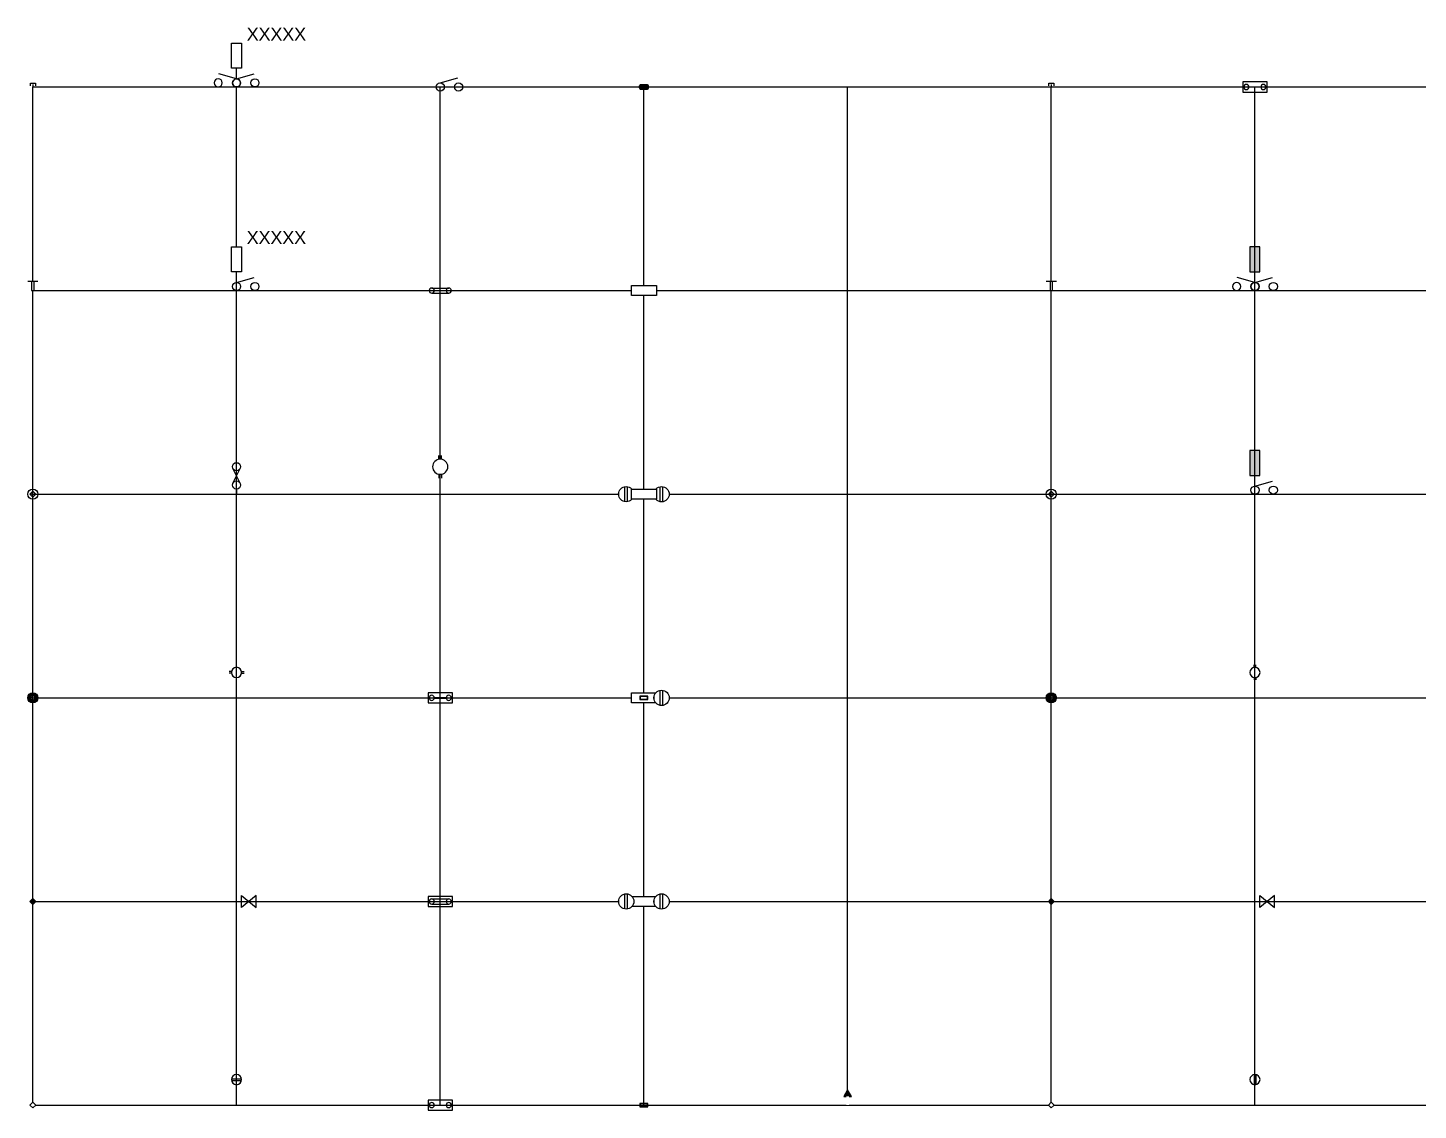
# Model space of a CAD drawing. Header units: metres. Extents: x -282 to 3977, y 160 to 949.
# Drawn here: x 182.6 to 455.7, y 397.6 to 610.2 of the extents above; entities that cross this region are included whole.
import ezdxf
from ezdxf.enums import TextEntityAlignment as Align

# ---------------------------------------------------------------- set-up
doc = ezdxf.new("R2010")
doc.units = ezdxf.units.M
doc.layers.get('0').update_dxf_attribs({"color": 6})
for name, color, linetype in [('Equip_LV_EXT', 7, 'Continuous'), ('Equip_LV_NEW', 2, 'Continuous'), ('Equip_SP_LV_NEW', 2, 'Continuous'), ('Panels_LV_SL_NEW', 2, 'Continuous'), ('SupportsUG_SP_LV_NEW', 2, 'Continuous')]:
    doc.layers.add(name, color=color, linetype=linetype)
doc.styles.add('iecARIAL', font='ARIAL.TTF')
doc.styles.get("Standard").update_dxf_attribs({"font": 'ARIAL.TTF'})

# ---------------------------------------------------------------- blocks, each defined once
blk = doc.blocks.new('CCP_NEW')
for tag, flags, p in [('Z', 1, (1.5, -2.4)), ('NUMBER_OF_PHASES', 9, (1.5, -2.2))]:
    blk.add_attdef(tag, text='', height=0.2, dxfattribs=dict(flags=flags)).set_placement(p, align=Align.MIDDLE_LEFT)
blk.add_wipeout([(0, 0.57), (0.57, 0), (0, -0.57), (-0.57, 0)])
blk.add_lwpolyline([(-0.57, 0), (0, 0.57), (0.57, 0), (0, -0.57), (-0.57, 0)])
at = {"flags": 9}
for tag, p in [('CCP_TYPE', (1.5, 0)), ('ORIENTATION', (1.5, -0.2)), ('STATE', (1.5, -1)), ('OWNED_BY', (1.5, -1.2)), ('OPERATED_BY', (1.5, -1.4)), ('OPERATING_VOLTAGE', (1.5, -1.8)), ('CONSTRUCTED_VOLTAGE', (1.5, -2)), ('USAGE', (1.5, -0.4)), ('LEGEND', (1.5, -0.6)), ('LIFE_SUPPORT', (1.5, -0.8)), ('MAINTAINED_BY', (1.5, -1.6))]:
    blk.add_attdef(tag, text='', height=0.2, dxfattribs=at).set_placement(p, align=Align.MIDDLE_LEFT)
blk = doc.blocks.new('LV_LIFE_SUPPORT_NEW')
blk.add_hatch(color=256).paths.add_polyline_path([(-0.57, 0), (0, 0.57), (0.57, 0), (0, -0.57)])
blk.add_lwpolyline([(-0.57, 0), (0, 0.57), (0.57, 0), (0, -0.57), (-0.57, 0)])
for tag, flags, p in [('CCP_TYPE', 9, (1.5, 0)), ('ORIENTATION', 9, (1.5, -0.2)), ('STATE', 9, (1.5, -1)), ('OWNED_BY', 9, (1.5, -1.2)), ('OPERATED_BY', 9, (1.5, -1.4)), ('OPERATING_VOLTAGE', 9, (1.5, -1.8)), ('CONSTRUCTED_VOLTAGE', 9, (1.5, -2)), ('Z', 1, (1.5, -2.4)), ('USAGE', 9, (1.5, -0.4)), ('LEGEND', 9, (1.5, -0.6)), ('LIFE_SUPPORT', 9, (1.5, -0.8)), ('MAINTAINED_BY', 9, (1.5, -1.6)), ('NUMBER_OF_PHASES', 9, (1.5, -2.2))]:
    blk.add_attdef(tag, text='', height=0.2, dxfattribs=dict(flags=flags)).set_placement(p, align=Align.MIDDLE_LEFT)
blk = doc.blocks.new('LV_GENERATOR_LIFE_SUPPORT_NEW')
h = blk.add_hatch(color=256)
edge = h.paths.add_edge_path()
edge.add_arc((0, 0), 1, 0, 360)
h.paths.add_polyline_path([(-0.57, 0), (0, 0.57), (0.57, 0), (0, -0.57)], flags=16)
blk.add_lwpolyline([(-0.57, 0), (0, 0.57), (0.57, 0), (0, -0.57), (-0.57, 0)])
blk.add_lwpolyline([(0.32, 0.06, -0.523511), (0, 0, 0.523511), (-0.32, -0.06)], format="xyb")
blk.add_circle((0, 0), 1)
for tag, flags, p in [('CCP_TYPE', 9, (1.5, 0)), ('ORIENTATION', 9, (1.5, -0.2)), ('STATE', 9, (1.5, -1)), ('OWNED_BY', 9, (1.5, -1.2)), ('OPERATED_BY', 9, (1.5, -1.4)), ('OPERATING_VOLTAGE', 9, (1.5, -1.8)), ('CONSTRUCTED_VOLTAGE', 9, (1.5, -2)), ('Z', 1, (1.5, -2.4)), ('USAGE', 9, (1.5, -0.4)), ('LEGEND', 9, (1.5, -0.6)), ('LIFE_SUPPORT', 9, (1.5, -0.8)), ('MAINTAINED_BY', 9, (1.5, -1.6)), ('NUMBER_OF_PHASES', 9, (1.5, -2.2))]:
    blk.add_attdef(tag, text='', height=0.2, dxfattribs=dict(flags=flags)).set_placement(p, align=Align.MIDDLE_LEFT)
blk = doc.blocks.new('LV_GENERATOR_NEW')
blk.add_lwpolyline([(-0.57, 0), (0, 0.57), (0.57, 0), (0, -0.57), (-0.57, 0)])
blk.add_lwpolyline([(0.32, 0.06, -0.523511), (0, 0, 0.523511), (-0.32, -0.06)], format="xyb")
blk.add_circle((0, 0), 1)
for tag, flags, p in [('CCP_TYPE', 9, (1.5, 0)), ('ORIENTATION', 9, (1.5, -0.2)), ('STATE', 9, (1.5, -1)), ('OWNED_BY', 9, (1.5, -1.2)), ('OPERATED_BY', 9, (1.5, -1.4)), ('OPERATING_VOLTAGE', 9, (1.5, -1.8)), ('CONSTRUCTED_VOLTAGE', 9, (1.5, -2)), ('Z', 1, (1.5, -2.4)), ('USAGE', 9, (1.5, -0.4)), ('LEGEND', 9, (1.5, -0.6)), ('LIFE_SUPPORT', 9, (1.5, -0.8)), ('MAINTAINED_BY', 9, (1.5, -1.6)), ('NUMBER_OF_PHASES', 9, (1.5, -2.2))]:
    blk.add_attdef(tag, text='', height=0.2, dxfattribs=dict(flags=flags)).set_placement(p, align=Align.MIDDLE_LEFT)
blk = doc.blocks.new('LV_End Shackle_NEW')
for tag, flags, p in [('STATE', 9, (1.5, -1.6)), ('Z', 1, (1.5, -2.2)), ('USAGE', 9, (1.5, -1.8)), ('NOTES', 9, (1.5, -2))]:
    blk.add_attdef(tag, text='', height=0.2, dxfattribs=dict(flags=flags)).set_placement(p, align=Align.MIDDLE_LEFT)
blk.add_wipeout([(-0.25, 0), (-0.25, 1.81), (0.25, 1.81), (0.25, 0)])
blk.add_line((1, 1.81), (-1, 1.81))
blk.add_lwpolyline([(-0.25, 0), (0.25, 0), (0.25, 1.81), (-0.25, 1.81)], close=True)
at = {"flags": 9}
for tag, p in [('CONNECTOR_TYPE', (1.5, 0)), ('CONSTRUCTED_VOLTAGE', (1.5, -0.2)), ('OPERATING_VOLTAGE', (1.5, -0.6)), ('ORIENTATION', (1.5, -0.8)), ('OWNED_BY', (1.5, -1)), ('OPERATED_BY', (1.5, -1.2)), ('NO_PHASES', (1.5, -0.4)), ('MAINTAINED_BY', (1.5, -1.4))]:
    blk.add_attdef(tag, text='', height=0.2, dxfattribs=at).set_placement(p, align=Align.MIDDLE_LEFT)
blk = doc.blocks.new('LV_ENDCAP_NEW')
for points in [[(-0.5, 0.25), (-0.5, 0.75), (0.5, 0.75), (0.5, 0.25)], [(0, 0.5), (0, 0)]]:
    blk.add_lwpolyline(points)
for tag, flags, p in [('CONNECTOR_TYPE', 9, (1.5, 0)), ('CONSTRUCTED_VOLTAGE', 9, (1.5, -0.2)), ('OPERATED_BY', 9, (1.5, -0.6)), ('OPERATING_VOLTAGE', 9, (1.5, -1)), ('ORIENTATION', 9, (1.5, -1.2)), ('OWNED_BY', 9, (1.5, -1.4)), ('STATE', 9, (1.5, -1.6)), ('Z', 1, (1.5, -2.4)), ('NO_PHASES', 9, (1.5, -0.4)), ('MAINTAINED_BY', 9, (1.5, -0.8)), ('USAGE', 9, (1.5, -1.8)), ('LEGEND', 9, (1.5, -2)), ('NOTES', 9, (1.5, -2.2))]:
    blk.add_attdef(tag, text='', height=0.2, dxfattribs=dict(flags=flags)).set_placement(p, align=Align.MIDDLE_LEFT)
blk = doc.blocks.new('*U283')
for p, q in [((-0.98, 5.17), (0.98, 5.17)), ((-0.98, 4.83), (0.98, 4.83))]:
    blk.add_line(p, q)
blk.add_lwpolyline([(0, 4, 1), (0, 6, 1)], format="xyb", close=True)
for tag, p, flags in [('ORIENTATION', (0, 0), 9), ('USAGE', (0, -0.2), 9), ('NOTES', (0, -0.4), 1)]:
    blk.add_attdef(tag, p, '', height=0.2, dxfattribs=dict(flags=flags))
blk = doc.blocks.new('LV_OH_LINKS_DISTFUSE_NEW')
for p, q in [((0, 0), (0.96, 0)), ((3.84, 0), (4.8, 0))]:
    blk.add_line(p, q)
blk.add_lwpolyline([(3.84, -1.2), (3.84, 1.2), (0.96, -1.2), (0.96, 1.2)], close=True)
for tag, flags, p in [('ACTUAL_STATUS', 9, (1.5, 0)), ('CONSTRUCTED_VOLTAGE', 9, (1.5, -0.2)), ('OPERATING_VOLTAGE', 9, (1.5, -0.6)), ('ORIENTATION', 9, (1.5, -0.8)), ('OWNED_BY', 9, (1.5, -1)), ('OPERATED_BY', 9, (1.5, -1.2)), ('STATE', 9, (1.5, -1.6)), ('SWITCH_TYPE', 9, (1.5, -1.8)), ('Z', 1, (1.5, -2.6)), ('NO_PHASES', 9, (1.5, -0.4)), ('MAINTAINED_BY', 9, (1.5, -1.4)), ('USAGE', 9, (1.5, -2)), ('LEGEND', 9, (1.5, -2.2)), ('NOTES', 9, (1.5, -2.4))]:
    blk.add_attdef(tag, text='', height=0.2, dxfattribs=dict(flags=flags)).set_placement(p, align=Align.MIDDLE_LEFT)
blk = doc.blocks.new('*U286')
for p, q in [((-0.98, 5.17), (-1.48, 5.17)), ((-0.98, 4.83), (-1.48, 4.83)), ((0.98, 5.17), (1.48, 5.17)), ((0.98, 4.83), (1.48, 4.83))]:
    blk.add_line(p, q)
blk.add_lwpolyline([(0, 4, 1), (0, 6, 1)], format="xyb", close=True)
for tag, p, flags in [('ORIENTATION', (0, 0), 9), ('USAGE', (0, -0.2), 9), ('NOTES', (0, -0.4), 1)]:
    blk.add_attdef(tag, p, '', height=0.2, dxfattribs=dict(flags=flags))
blk = doc.blocks.new('LV_UG_DFUSE_CLOSED_NEW')
for points in [[(-0.01, 6.2), (-0.01, 7.2)], [(0.71, 2.16), (-0.73, 5.04)], [(-0.72, 2.15), (0.7, 5.04)], [(0, 1), (0, 0)]]:
    blk.add_lwpolyline(points)
for centre in [(-0.01, 5.4), (0, 1.8)]:
    blk.add_circle(centre, 0.8)
for tag, flags, p in [('ACTUAL_STATUS', 9, (1.5, 0)), ('CONSTRUCTED_VOLTAGE', 9, (1.5, -0.2)), ('OPERATED_BY', 9, (1.5, -0.6)), ('OWNED_BY', 9, (1.5, -1)), ('OPERATING_VOLTAGE', 9, (1.5, -1.2)), ('ORIENTATION', 9, (1.5, -1.4)), ('STATE', 9, (1.5, -1.6)), ('SWITCH_TYPE', 9, (1.5, -1.8)), ('Z', 1, (1.5, -2.4)), ('NO_PHASES', 9, (1.5, -0.4)), ('MAINTAINED_BY', 9, (1.5, -0.8)), ('USAGE', 9, (1.5, -2)), ('NOTES', 9, (1.5, -2.2))]:
    blk.add_attdef(tag, text='', height=0.2, dxfattribs=dict(flags=flags)).set_placement(p, align=Align.MIDDLE_LEFT)
blk = doc.blocks.new('*U289')
for points in [[(0, 0.8), (3.47, 1.77)], [(4.4, 0.01), (4.4, 0.01)]]:
    blk.add_lwpolyline(points)
for centre in [(0, 0), (3.6, 0.01)]:
    blk.add_circle(centre, 0.8)
for tag, p, flags in [('ACTUAL_STATUS', (0, -1.4), 9), ('CONSTRUCTED_VOLTAGE', (0, -1.6), 9), ('OPERATING_VOLTAGE', (0, -2), 9), ('ORIENTATION', (0, -2.2), 9), ('STATE', (0, -2.4), 9), ('SWITCH_TYPE', (0, -2.6), 9), ('NO_PHASES', (0, -1.8), 9), ('USAGE', (0, -2.8), 9), ('NOTES', (0, -3), 1)]:
    blk.add_attdef(tag, p, '', height=0.2, dxfattribs=dict(flags=flags))
blk = doc.blocks.new('PILLAR_NEW')
at = {"flags": 1}
blk.add_attdef('Z', text='', height=0.2, dxfattribs=at).set_placement((1.5, -2.6), align=Align.MIDDLE_LEFT)
blk.add_wipeout([(-2.47, 0.99), (2.47, 0.99), (2.47, -0.99), (-2.47, -0.99)])
at = {"lineweight": -3}
blk.add_lwpolyline([(-2.47, 0.99), (2.47, 0.99), (2.47, -0.99), (-2.47, -0.99)], close=True, dxfattribs=at)
for tag, height, flags, p in [('ASSET_NUM', 2.5, 8, (2, 2)), ('STREET_CODE', 0.2, 9, (1.5, 0)), ('OWNED_BY', 0.2, 9, (1.5, -0.2)), ('OPERATED_BY', 0.2, 9, (1.5, -0.4)), ('STATE', 0.2, 9, (1.5, -0.8)), ('SUPPORT_TYPE', 0.2, 9, (1.5, -1)), ('SUBURB', 0.2, 9, (1.5, -1.8)), ('STREETNAME', 0.2, 9, (1.5, -2)), ('MAINTAINED_BY', 0.2, 9, (1.5, -0.6)), ('USAGE', 0.2, 9, (1.5, -1.2)), ('LEGEND', 0.2, 9, (1.5, -1.4)), ('PARENT', 0.2, 9, (1.5, -1.6)), ('LOCATION', 0.2, 9, (1.5, -2.2)), ('NOTES', 0.2, 9, (1.5, -2.4))]:
    blk.add_attdef(tag, text='', height=height, dxfattribs=dict(flags=flags)).set_placement(p, align=Align.MIDDLE_LEFT)
blk = doc.blocks.new('LV_UG_INDPILL_1SW_NEW')
blk.add_blockref('*U289', (0, 0.8))
for tag, flags, p in [('USAGE', 9, (1.5, 0)), ('ORIENTATION', 9, (1.5, -0.2)), ('SUBURB', 9, (1.5, -0.8)), ('STREETNAME', 9, (1.5, -1)), ('OWNED_BY', 9, (1.5, -1.6)), ('OPERATED_BY', 9, (1.5, -1.8)), ('STATE', 9, (1.5, -2.2)), ('TYPE', 9, (1.5, -2.4)), ('Z', 1, (1.5, -2.8)), ('LEGEND', 9, (1.5, -0.4)), ('PARENT', 9, (1.5, -0.6)), ('LOCATION', 9, (1.5, -1.2)), ('NOTES', 9, (1.5, -1.4)), ('MAINTAINED_BY', 9, (1.5, -2)), ('LABEL_ALIGNMENT', 9, (1.5, -2.6))]:
    blk.add_attdef(tag, text='', height=0.2, dxfattribs=dict(flags=flags)).set_placement(p, align=Align.MIDDLE_LEFT)
at = {"rotation": 90}
blk.add_blockref('PILLAR_NEW', (0, 6.14), dxfattribs=at)
blk.add_lwpolyline([(0, 1.6), (0, 3.67)])
at = {"flags": 8}
blk.add_attdef('ASSET_NUM', text='', height=2.5, dxfattribs=at).set_placement((2, 10.44), align=Align.MIDDLE_LEFT)
blk = doc.blocks.new('LV_UG_INDPILL_2SW_NEW')
at = {"xscale": -1}
blk.add_blockref('*U289', (0, 0.8), dxfattribs=at)
blk.add_blockref('*U289', (0, 0.8))
for tag, flags, p in [('USAGE', 9, (1.5, 0)), ('ORIENTATION', 9, (1.5, -0.2)), ('SUBURB', 9, (1.5, -0.8)), ('STREETNAME', 9, (1.5, -1)), ('OWNED_BY', 9, (1.5, -1.6)), ('OPERATED_BY', 9, (1.5, -1.8)), ('STATE', 9, (1.5, -2.2)), ('TYPE', 9, (1.5, -2.4)), ('Z', 1, (1.5, -2.8)), ('LEGEND', 9, (1.5, -0.4)), ('PARENT', 9, (1.5, -0.6)), ('LOCATION', 9, (1.5, -1.2)), ('NOTES', 9, (1.5, -1.4)), ('MAINTAINED_BY', 9, (1.5, -2)), ('LABEL_ALIGNMENT', 9, (1.5, -2.6))]:
    blk.add_attdef(tag, text='', height=0.2, dxfattribs=dict(flags=flags)).set_placement(p, align=Align.MIDDLE_LEFT)
at = {"rotation": 90}
blk.add_blockref('PILLAR_NEW', (0, 6.14), dxfattribs=at)
blk.add_lwpolyline([(0, 1.6), (0, 3.67)])
at = {"flags": 8}
blk.add_attdef('ASSET_NUM', text='', height=2.5, dxfattribs=at).set_placement((2, 10.38), align=Align.MIDDLE_LEFT)
blk = doc.blocks.new('LV_UG_LINKS_BOX_OPEN_NEW')
blk.add_lwpolyline([(-2.4, -1), (2.4, -1), (2.4, 1), (-2.4, 1)], close=True)
for points in [[(-2.17, 0, 1), (-1.17, 0, 1)], [(1.17, 0, 1), (2.17, 0, 1)]]:
    blk.add_lwpolyline(points, format="xyb", close=True)
for tag, p, flags in [('ORIENTATION', (0, 0), 9), ('Z', (0, 0), 1), ('USAGE', (0, -0.2), 9), ('LEGEND', (0, -0.4), 9), ('NOTES', (0, -0.6), 9)]:
    blk.add_attdef(tag, p, '', height=0.2, dxfattribs=dict(flags=flags))
blk = doc.blocks.new('LV_UG_LINKS_BOX_SOLID_NEW')
for p, q in [((-1.67, 0.5), (1.67, 0.5)), ((-1.67, -0.5), (1.67, -0.5))]:
    blk.add_line(p, q)
blk.add_lwpolyline([(-2.4, -1), (2.4, -1), (2.4, 1), (-2.4, 1)], close=True)
for points in [[(-2.17, 0, 1), (-1.17, 0, 1)], [(1.17, 0, 1), (2.17, 0, 1)]]:
    blk.add_lwpolyline(points, format="xyb", close=True)
for tag, p, flags in [('ACTUAL_STATUS', (0, 0), 9), ('Z', (0, 0), 1), ('CONNECTOR_TYPE', (0, -0.2), 9), ('CONSTRUCTED_VOLTAGE', (0, -0.4), 9), ('OPERATING_VOLTAGE', (0, -0.8), 9), ('ORIENTATION', (0, -1), 9), ('OWNED_BY', (0, -1.2), 9), ('STATE', (0, -1.4), 9), ('NO_PHASES', (0, -0.6), 9), ('USAGE', (0, -1.6), 9), ('NOTES', (0, -1.8), 9)]:
    blk.add_attdef(tag, p, '', height=0.2, dxfattribs=dict(flags=flags))
blk = doc.blocks.new('LV_UG_LINKS_REMOVABLE_NEW')
for p, q in [((-1.17, 0.06), (1.17, 0.06)), ((-1.17, -0.06), (1.17, -0.06))]:
    blk.add_line(p, q)
blk.add_lwpolyline([(-2.4, -1), (2.4, -1), (2.4, 1), (-2.4, 1)], close=True)
for points in [[(-2.17, 0, 1), (-1.17, 0, 1)], [(1.17, 0, 1), (2.17, 0, 1)]]:
    blk.add_lwpolyline(points, format="xyb", close=True)
at = {"flags": 9}
for tag, p in [('ACTUAL_STATUS', (0, 0)), ('CONNECTOR_TYPE', (0, -0.2)), ('CONSTRUCTED_VOLTAGE', (0, -0.4)), ('OPERATING_VOLTAGE', (0, -0.8)), ('ORIENTATION', (0, -1)), ('OWNED_BY', (0, -1.2)), ('STATE', (0, -1.4)), ('NO_PHASES', (0, -0.6)), ('USAGE', (0, -1.6)), ('NOTES', (0, -1.8))]:
    blk.add_attdef(tag, text='', height=0.2, dxfattribs=at).set_placement(p, align=Align.MIDDLE_LEFT)
at = {"flags": 1}
blk.add_attdef('Z', (0, 0), '', height=0.2, dxfattribs=at)
blk = doc.blocks.new('*U297')
for tag, p, flags in [('ORIENTATION', (0, 0), 9), ('Z', (0, 0), 1), ('USAGE', (0, -0.2), 9), ('NOTES', (0, -0.4), 9)]:
    blk.add_attdef(tag, p, '', height=0.2, dxfattribs=dict(flags=flags))
blk.add_wipeout([(-1.17, 6.33), (-1.28, 6.18), (-1.36, 6.01), (-1.43, 5.84), (-1.47, 5.65), (-1.49, 5.47), (-1.49, 5.28), (-1.46, 5.09), (-1.41, 4.91), (-1.34, 4.74), (-1.25, 4.58), (-1.13, 4.43), (-1, 4.29), (-0.86, 4.18), (-0.7, 4.08), (-0.53, 4), (-0.35, 3.95), (-0.16, 3.91), (0.03, 3.91), (0.21, 3.92), (0.4, 3.96), (0.57, 4.02), (0.74, 4.1), (0.9, 4.21), (1.04, 4.33), (1.17, 4.47), (1.28, 4.62), (1.36, 4.79), (1.43, 4.96), (1.47, 5.15), (1.49, 5.33), (1.49, 5.52), (1.46, 5.71), (1.41, 5.89), (1.34, 6.06), (1.25, 6.22), (1.13, 6.37), (1, 6.51), (0.86, 6.62), (0.7, 6.72), (0.53, 6.8), (0.35, 6.85), (0.16, 6.89), (-0.03, 6.89), (-0.21, 6.88), (-0.4, 6.84), (-0.57, 6.78), (-0.74, 6.7), (-0.9, 6.59), (-1.04, 6.47)])
for p, q in [((-0.25, 6.87), (-0.25, 7.62)), ((0.25, 6.87), (0.25, 7.62)), ((-0.25, 3.93), (-0.25, 3.18)), ((0.25, 3.93), (0.25, 3.18))]:
    blk.add_line(p, q)
blk.add_lwpolyline([(1.49, 5.4, 1), (-1.49, 5.4, 1)], format="xyb", close=True)
blk = doc.blocks.new('LV_UG_LINKS_SOLID_NEW')
for p, q in [((-1.67, 0.5), (1.67, 0.5)), ((-1.67, -0.5), (1.67, -0.5))]:
    blk.add_line(p, q)
for points in [[(-2.17, 0, 1), (-1.17, 0, 1)], [(1.17, 0, 1), (2.17, 0, 1)]]:
    blk.add_lwpolyline(points, format="xyb", close=True)
for tag, p, flags in [('ORIENTATION', (0, 0), 9), ('Z', (0, 0), 1), ('USAGE', (0, -0.2), 9), ('NOTES', (0, -0.4), 9)]:
    blk.add_attdef(tag, p, '', height=0.2, dxfattribs=dict(flags=flags))
blk = doc.blocks.new('LV_UG_SW_NEW')
for points in [[(0, 0.8), (3.47, 1.77)], [(4.4, 0.01), (4.4, 0.01)]]:
    blk.add_lwpolyline(points)
for centre in [(0, 0), (3.6, 0.01)]:
    blk.add_circle(centre, 0.8)
for tag, p, flags in [('ACTUAL_STATUS', (0, -1.4), 9), ('CONSTRUCTED_VOLTAGE', (0, -1.6), 9), ('OPERATING_VOLTAGE', (0, -2), 9), ('ORIENTATION', (0, -2.2), 9), ('STATE', (0, -2.4), 9), ('SWITCH_TYPE', (0, -2.6), 9), ('NO_PHASES', (0, -1.8), 9), ('USAGE', (0, -2.8), 9), ('NOTES', (0, -3), 1)]:
    blk.add_attdef(tag, p, '', height=0.2, dxfattribs=dict(flags=flags))
blk = doc.blocks.new('PANEL_NEW')
at = {"layer": 'Panels_LV_SL_NEW'}
h = blk.add_hatch(color=256, dxfattribs=at)
h.paths.add_polyline_path([(-0.8, -0.32), (0.8, -0.32), (0.8, 0.32), (-0.8, 0.32)])
h.paths.add_polyline_path([(-0.72, 0.24), (0.72, 0.24), (0.72, -0.24), (-0.72, -0.24)], flags=16)
for points in [[(-0.8, -0.32), (0.8, -0.32), (0.8, 0.32), (-0.8, 0.32)], [(-0.72, -0.24), (0.72, -0.24), (0.72, 0.24), (-0.72, 0.24)]]:
    blk.add_lwpolyline(points, close=True)
for tag, flags, p in [('CONNECTOR_TYPE', 9, (1.5, 0)), ('CONSTRUCTED_VOLTAGE', 9, (1.5, -0.2)), ('OPERATING_VOLTAGE', 9, (1.5, -0.6)), ('ORIENTATION', 9, (1.5, -0.8)), ('OWNED_BY', 9, (1.5, -1)), ('OPERATED_BY', 9, (1.5, -1.2)), ('STATE', 9, (1.5, -1.6)), ('Z', 1, (1.5, -2.2)), ('NO_PHASES', 9, (1.5, -0.4)), ('MAINTAINED_BY', 9, (1.5, -1.4)), ('USAGE', 9, (1.5, -1.8)), ('NOTES', 9, (1.5, -2))]:
    blk.add_attdef(tag, text='', height=0.2, dxfattribs=dict(flags=flags)).set_placement(p, align=Align.MIDDLE_LEFT)
blk = doc.blocks.new('*U301')
blk.add_wipeout([(-1.06, 1.06), (-1.18, 0.92), (-1.29, 0.76), (-1.37, 0.59), (-1.43, 0.42), (-1.48, 0.23), (-1.49, 0.05), (-1.49, -0.14), (-1.46, -0.33), (-1.41, -0.51), (-1.33, -0.68), (-1.24, -0.84), (-1.12, -0.99), (-0.99, -1.12), (-0.84, -1.24), (-0.68, -1.33), (-0.51, -1.41), (-0.33, -1.46), (-0.14, -1.49), (0.05, -1.49), (0.23, -1.48), (0.42, -1.43), (0.59, -1.37), (0.76, -1.29), (0.92, -1.18), (1.06, -1.06), (1.18, -0.92), (1.29, -0.76), (1.37, -0.59), (1.43, -0.42), (1.48, -0.23), (1.49, -0.05), (1.49, 0.14), (1.46, 0.33), (1.41, 0.51), (1.33, 0.68), (1.24, 0.84), (1.12, 0.99), (0.99, 1.12), (0.84, 1.24), (0.68, 1.33), (0.51, 1.41), (0.33, 1.46), (0.14, 1.49), (-0.05, 1.49), (-0.23, 1.48), (-0.42, 1.43), (-0.59, 1.37), (-0.76, 1.29), (-0.92, 1.18)])
for p, q in [((-0.25, -1.48), (-0.25, 1.48)), ((0.25, -1.48), (0.25, 1.48))]:
    blk.add_line(p, q)
blk.add_circle((0, 0), 1.5)
for tag, flags, p in [('ACTUAL_STATUS', 9, (1.5, 0)), ('CONSTRUCTED_VOLTAGE', 9, (1.5, -0.2)), ('OPERATING_VOLTAGE', 9, (1.5, -0.6)), ('ORIENTATION', 9, (1.5, -0.8)), ('STATE', 9, (1.5, -1)), ('SWITCH_TYPE', 9, (1.5, -1.2)), ('OWNED_BY', 9, (1.5, -1.8)), ('OPERATED_BY', 9, (1.5, -2)), ('TYPE', 9, (1.5, -2.6)), ('Z', 1, (1.5, -2.8)), ('NO_PHASES', 9, (1.5, -0.4)), ('USAGE', 9, (1.5, -1.4)), ('NOTES', 9, (1.5, -1.6)), ('MAINTAINED_BY', 9, (1.5, -2.2)), ('NUMBER_OF_PHASES', 9, (1.5, -2.4))]:
    blk.add_attdef(tag, text='', height=0.2, dxfattribs=dict(flags=flags)).set_placement(p, align=Align.MIDDLE_LEFT)
blk = doc.blocks.new('*U332')
at = {"rotation": 180}
blk.add_blockref('PANEL_NEW', (0, 0), dxfattribs=at)
for tag, height, flags, p in [('ASSET_NUM', 2.5, 8, (2, 2.78)), ('STREET_CODE', 0.2, 9, (1.5, 0)), ('OWNED_BY', 0.2, 9, (1.5, -0.2)), ('OPERATED_BY', 0.2, 9, (1.5, -0.4)), ('STATE', 0.2, 9, (1.5, -0.8)), ('SUPPORT_TYPE', 0.2, 9, (1.5, -1)), ('SUBURB', 0.2, 9, (1.5, -1.8)), ('STREETNAME', 0.2, 9, (1.5, -2)), ('Z', 0.2, 1, (1.5, -2.6)), ('MAINTAINED_BY', 0.2, 9, (1.5, -0.6)), ('USAGE', 0.2, 9, (1.5, -1.2)), ('LEGEND', 0.2, 9, (1.5, -1.4)), ('PARENT', 0.2, 9, (1.5, -1.6)), ('LOCATION', 0.2, 9, (1.5, -2.2)), ('NOTES', 0.2, 9, (1.5, -2.4))]:
    blk.add_attdef(tag, text='', height=height, dxfattribs=dict(flags=flags)).set_placement(p, align=Align.MIDDLE_LEFT)
blk.add_blockref('PILLAR_NEW', (0, 0))
for p in [(-3.47, 0.01), (3.47, 0)]:
    blk.add_blockref('*U301', p)
blk = doc.blocks.new('PILLAR_LINK1_NEW')
at = {"layer": 'SupportsUG_SP_LV_NEW'}
blk.add_blockref('PILLAR_NEW', (0, 0), dxfattribs=at)
at = {"layer": 'Equip_LV_NEW'}
blk.add_blockref('*U301', (3.471, 0), dxfattribs=at)
at = {"layer": 'SupportsUG_SP_LV_NEW', "rotation": 180}
blk.add_blockref('PANEL_NEW', (0, 0), dxfattribs=at)
for tag, height, flags, p in [('ASSET_NUM', 2.5, 8, (2, 2)), ('STREET_CODE', 0.2, 9, (1.5, 0)), ('Z', 0.2, 1, (1.5, -2.6)), ('OWNED_BY', 0.2, 9, (1.5, -0.2)), ('OPERATED_BY', 0.2, 9, (1.5, -0.4)), ('STATE', 0.2, 9, (1.5, -0.8)), ('SUPPORT_TYPE', 0.2, 9, (1.5, -1)), ('SUBURB', 0.2, 9, (1.5, -1.8)), ('STREETNAME', 0.2, 9, (1.5, -2)), ('USAGE', 0.2, 9, (1.5, -1.2)), ('MAINTAINED_BY', 0.2, 9, (1.5, -0.6)), ('LEGEND', 0.2, 9, (1.5, -1.4)), ('PARENT', 0.2, 9, (1.5, -1.6)), ('LOCATION', 0.2, 9, (1.5, -2.2)), ('NOTES', 0.2, 9, (1.5, -2.4))]:
    blk.add_attdef(tag, text='', height=height, dxfattribs=dict(flags=flags)).set_placement(p, align=Align.MIDDLE_LEFT)
blk = doc.blocks.new('PILLAR_LINK2_NEW')
at = {"layer": 'Equip_LV_NEW'}
blk.add_blockref('*U301', (-3.47, 0.01), dxfattribs=at)
for tag, height, flags, p in [('ASSET_NUM', 2.5, 8, (2, 2.94)), ('STREET_CODE', 0.2, 9, (1.5, 0)), ('OWNED_BY', 0.2, 9, (1.5, -0.2)), ('OPERATED_BY', 0.2, 9, (1.5, -0.4)), ('STATE', 0.2, 9, (1.5, -0.8)), ('SUPPORT_TYPE', 0.2, 9, (1.5, -1)), ('SUBURB', 0.2, 9, (1.5, -1.8)), ('STREETNAME', 0.2, 9, (1.5, -2)), ('Z', 0.2, 1, (1.5, -2.6)), ('MAINTAINED_BY', 0.2, 9, (1.5, -0.6)), ('USAGE', 0.2, 9, (1.5, -1.2)), ('LEGEND', 0.2, 9, (1.5, -1.4)), ('PARENT', 0.2, 9, (1.5, -1.6)), ('LOCATION', 0.2, 9, (1.5, -2.2)), ('NOTES', 0.2, 9, (1.5, -2.4))]:
    blk.add_attdef(tag, text='', height=height, dxfattribs=dict(flags=flags)).set_placement(p, align=Align.MIDDLE_LEFT)
blk.add_blockref('*U301', (3.47, 0), dxfattribs=at)
at = {"layer": 'SupportsUG_SP_LV_NEW', "rotation": 180}
blk.add_blockref('PANEL_NEW', (0, 0), dxfattribs=at)
at = {"layer": 'SupportsUG_SP_LV_NEW'}
blk.add_blockref('PILLAR_NEW', (0, 0), dxfattribs=at)
blk = doc.blocks.new('LV_STJ_NEW')
blk.add_hatch(color=256).paths.add_polyline_path([(0.91, 0.13, 0.414214), (0.59, 0.45), (-0.59, 0.45, 0.414214), (-0.91, 0.13), (-0.91, -0.13, 0.414214), (-0.59, -0.45), (0.59, -0.45, 0.414214), (0.91, -0.13)])
blk.add_lwpolyline([(-0.91, 0.13), (-0.91, -0.13, 0.414214), (-0.59, -0.45), (0.59, -0.45, 0.414214), (0.91, -0.13), (0.91, 0.13, 0.414214), (0.59, 0.45), (-0.59, 0.45, 0.414214)], format="xyb", close=True)
for tag, flags, p in [('ORIENTATION', 9, (1.5, 0)), ('STATE', 9, (1.5, -0.8)), ('OWNED_BY', 9, (1.5, -1)), ('OPERATED_BY', 9, (1.5, -1.2)), ('OPERATING_VOLTAGE', 9, (1.5, -1.6)), ('CONSTRUCTED_VOLTAGE', 9, (1.5, -1.8)), ('TYPE', 9, (1.5, -2.2)), ('Z', 1, (1.5, -2.4)), ('USAGE', 9, (1.5, -0.2)), ('LEGEND', 9, (1.5, -0.4)), ('NOTES', 9, (1.5, -0.6)), ('MAINTAINED_BY', 9, (1.5, -1.4)), ('NUMBER_OF_PHASES', 9, (1.5, -2))]:
    blk.add_attdef(tag, text='', height=0.2, dxfattribs=dict(flags=flags)).set_placement(p, align=Align.MIDDLE_LEFT)
blk = doc.blocks.new('UGOH_NEW')
blk.add_hatch(color=256).paths.add_polyline_path([(-0.75, 1.7), (0.75, 1.7), (0, 3)])
at = {"color": 1}
blk.add_lwpolyline([(-0.75, 1.7), (0.75, 1.7), (0, 3)], close=True, dxfattribs=at)
for tag, flags, p in [('ACTUAL_STATUS', 9, (1.5, -1.6)), ('TYPE', 1, (1.5, -2)), ('NUMBER_OF_PHASES', 9, (1.5, -1.8))]:
    blk.add_attdef(tag, text='', height=0.2, dxfattribs=dict(flags=flags)).set_placement(p, align=Align.MIDDLE_LEFT)
blk.add_wipeout([(-0.25, 1.7), (-0.25, 0), (0.25, 0), (0.25, 1.7)])
at = {"flags": 9}
for tag, p in [('CONSTRUCTED_VOLTAGE', (1.5, 0)), ('OPERATING_VOLTAGE', (1.5, -0.2)), ('ORIENTATION', (1.5, -0.4)), ('STATE', (1.5, -0.6)), ('OWNED_BY', (1.5, -1)), ('OPERATED_BY', (1.5, -1.2)), ('USAGE', (1.5, -0.8)), ('MAINTAINED_BY', (1.5, -1.4))]:
    blk.add_attdef(tag, text='', height=0.2, dxfattribs=at).set_placement(p, align=Align.MIDDLE_LEFT)
blk = doc.blocks.new('CCP_EXT')
blk.add_wipeout([(0, 0.57), (0.57, 0), (0, -0.57), (-0.57, 0)])
blk.add_lwpolyline([(-0.57, 0), (0, 0.57), (0.57, 0), (0, -0.57), (-0.57, 0)])
for tag, p, flags in [('CCP_TYPE', (0, 0), 9), ('Z', (0, 0), 1), ('ORIENTATION', (0, -0.2), 9), ('USAGE', (0, -0.4), 9), ('LEGEND', (0, -0.6), 9), ('LIFE_SUPPORT', (0, -0.8), 9), ('NOTES', (0, -1), 9)]:
    blk.add_attdef(tag, p, '', height=0.2, dxfattribs=dict(flags=flags))
blk = doc.blocks.new('LV_LIFE_SUPPORT_EXT')
blk.add_hatch(color=256).paths.add_polyline_path([(-0.57, 0), (0, 0.57), (0.57, 0), (0, -0.57)])
blk.add_lwpolyline([(-0.57, 0), (0, 0.57), (0.57, 0), (0, -0.57), (-0.57, 0)])
for tag, p, flags in [('CCP_TYPE', (0, 0), 9), ('Z', (0, 0), 1), ('ORIENTATION', (0, -0.2), 9), ('USAGE', (0, -0.4), 9), ('LEGEND', (0, -0.6), 9), ('LIFE_SUPPORT', (0, -0.8), 9), ('NOTES', (0, -1), 9)]:
    blk.add_attdef(tag, p, '', height=0.2, dxfattribs=dict(flags=flags))
blk = doc.blocks.new('LV_GENERATOR_LIFE_SUPPORT_EXT')
h = blk.add_hatch(color=256)
edge = h.paths.add_edge_path()
edge.add_arc((0, 0), 1, 0, 360)
h.paths.add_polyline_path([(-0.57, 0), (0, 0.57), (0.57, 0), (0, -0.57)], flags=16)
blk.add_lwpolyline([(-0.57, 0), (0, 0.57), (0.57, 0), (0, -0.57), (-0.57, 0)])
blk.add_lwpolyline([(-0.57, 0), (0, 0.57), (0.57, 0), (0, -0.57), (-0.57, 0)])
blk.add_lwpolyline([(0.32, 0.06, -0.523511), (0, 0, 0.523511), (-0.32, -0.06)], format="xyb")
blk.add_circle((0, 0), 1)
for tag, p, flags in [('Z', (0.99, 0), 1), ('ORIENTATION', (0.99, -0.2), 9), ('CCP_TYPE', (0.99, 0), 9), ('USAGE', (0.99, -0.4), 9), ('LEGEND', (0.99, -0.6), 9), ('LIFE_SUPPORT', (0.99, -0.8), 9), ('NOTES', (0.99, -1), 9)]:
    blk.add_attdef(tag, p, '', height=0.2, dxfattribs=dict(flags=flags))
blk = doc.blocks.new('LV_GENERATOR_EXT')
blk.add_lwpolyline([(-0.57, 0), (0, 0.57), (0.57, 0), (0, -0.57), (-0.57, 0)])
blk.add_lwpolyline([(-0.57, 0), (0, 0.57), (0.57, 0), (0, -0.57), (-0.57, 0)])
blk.add_lwpolyline([(0.32, 0.06, -0.523511), (0, 0, 0.523511), (-0.32, -0.06)], format="xyb")
blk.add_circle((0, 0), 1)
for tag, p, flags in [('Z', (0.99, 0), 1), ('ORIENTATION', (0.99, -0.2), 9), ('CCP_TYPE', (0.99, 0), 9), ('USAGE', (0.99, -0.4), 9), ('LEGEND', (0.99, -0.6), 9), ('LIFE_SUPPORT', (0.99, -0.8), 9), ('NOTES', (0.99, -1), 9)]:
    blk.add_attdef(tag, p, '', height=0.2, dxfattribs=dict(flags=flags))
blk = doc.blocks.new('LV_End Shackle_EXT')
at = {"flags": 9}
blk.add_attdef('NOTES', text='', height=0.2, dxfattribs=at).set_placement((0, -1.6), align=Align.MIDDLE_LEFT)
blk.add_wipeout([(-0.25, 0), (-0.25, 1.81), (0.25, 1.81), (0.25, 0)])
blk.add_line((1, 1.81), (-1, 1.81))
blk.add_lwpolyline([(-0.25, 0), (0.25, 0), (0.25, 1.81), (-0.25, 1.81)], close=True)
at = {"flags": 1}
blk.add_attdef('Z', (0, 0), '', height=0.2, dxfattribs=at)
at = {"flags": 9}
for tag, p in [('CONNECTOR_TYPE', (0, 0)), ('CONSTRUCTED_VOLTAGE', (0, -0.2)), ('OPERATING_VOLTAGE', (0, -0.6)), ('ORIENTATION', (0, -0.8)), ('OWNED_BY', (0, -1)), ('STATE', (0, -1.2)), ('NO_PHASES', (0, -0.4)), ('USAGE', (0, -1.4))]:
    blk.add_attdef(tag, text='', height=0.2, dxfattribs=at).set_placement(p, align=Align.MIDDLE_LEFT)
blk = doc.blocks.new('LV_ENDCAP_EXT')
for points in [[(-0.5, 0.25), (-0.5, 0.75), (0.5, 0.75), (0.5, 0.25)], [(0, 0.5), (0, 0)]]:
    blk.add_lwpolyline(points)
for tag, p, flags in [('CONNECTOR_TYPE', (0, 0), 9), ('Z', (0, 0), 1), ('CONSTRUCTED_VOLTAGE', (0, -0.2), 9), ('OPERATING_VOLTAGE', (0, -0.6), 9), ('ORIENTATION', (0, -0.8), 9), ('OWNED_BY', (0, -1), 9), ('STATE', (0, -1.2), 9), ('NO_PHASES', (0, -0.4), 9), ('USAGE', (0, -1.4), 9), ('LEGEND', (0, -1.6), 9), ('NOTES', (0, -1.8), 9)]:
    blk.add_attdef(tag, p, '', height=0.2, dxfattribs=dict(flags=flags))
blk = doc.blocks.new('*U314')
for p, q in [((-0.17, 5.98), (-0.17, 4.02)), ((0.17, 5.98), (0.17, 4.02))]:
    blk.add_line(p, q)
blk.add_lwpolyline([(0, 4, 1), (0, 6, 1)], format="xyb", close=True)
at = {"flags": 9}
for tag, p in [('ACTUAL_STATUS', (0, 0)), ('CONSTRUCTED_VOLTAGE', (0, -0.2)), ('OPERATING_VOLTAGE', (0, -0.6)), ('ORIENTATION', (0, -0.8)), ('OWNED_BY', (0, -1)), ('STATE', (0, -1.2)), ('SWITCH_TYPE', (0, -1.4)), ('NO_PHASES', (0, -0.4)), ('USAGE', (0, -1.6)), ('NOTES', (0, -1.8))]:
    blk.add_attdef(tag, text='', height=0.2, dxfattribs=at).set_placement(p, align=Align.MIDDLE_LEFT)
at = {"flags": 1}
blk.add_attdef('Z', (0, 0), '', height=0.2, dxfattribs=at)
blk = doc.blocks.new('LV_OH_LINKS_DISTFUSE_EXT')
for p, q in [((0, 0), (0.96, 0)), ((3.84, 0), (4.8, 0))]:
    blk.add_line(p, q)
blk.add_lwpolyline([(3.84, -1.2), (3.84, 1.2), (0.96, -1.2), (0.96, 1.2)], close=True)
at = {"flags": 9}
for tag, p in [('ACTUAL_STATUS', (0, 0)), ('CONSTRUCTED_VOLTAGE', (0, -0.2)), ('OPERATING_VOLTAGE', (0, -0.6)), ('ORIENTATION', (0, -0.8)), ('OWNED_BY', (0, -1)), ('STATE', (0, -1.2)), ('SWITCH_TYPE', (0, -1.4)), ('NO_PHASES', (0, -0.4)), ('USAGE', (0, -1.6)), ('NOTES', (0, -1.8))]:
    blk.add_attdef(tag, text='', height=0.2, dxfattribs=at).set_placement(p, align=Align.MIDDLE_LEFT)
at = {"flags": 1}
blk.add_attdef('Z', (0, 0), '', height=0.2, dxfattribs=at)
blk = doc.blocks.new('*U317')
for p, q in [((-0.17, 5.98), (-0.17, 6.48)), ((0.17, 5.98), (0.17, 6.48)), ((-0.17, 4.02), (-0.17, 3.52)), ((0.17, 4.02), (0.17, 3.52))]:
    blk.add_line(p, q)
blk.add_lwpolyline([(0, 4, 1), (0, 6, 1)], format="xyb", close=True)
at = {"flags": 9}
for tag, p in [('ACTUAL_STATUS', (0, 0)), ('CONSTRUCTED_VOLTAGE', (0, -0.2)), ('OPERATING_VOLTAGE', (0, -0.6)), ('ORIENTATION', (0, -0.8)), ('OWNED_BY', (0, -1)), ('STATE', (0, -1.2)), ('SWITCH_TYPE', (0, -1.4)), ('NO_PHASES', (0, -0.4)), ('USAGE', (0, -1.6)), ('LEGEND', (0, -1.8)), ('NOTES', (0, -2))]:
    blk.add_attdef(tag, text='', height=0.2, dxfattribs=at).set_placement(p, align=Align.MIDDLE_LEFT)
at = {"flags": 1}
blk.add_attdef('Z', (0, 0), '', height=0.2, dxfattribs=at)
blk = doc.blocks.new('PILLAR_EXT')
blk.add_hatch(color=256).paths.add_polyline_path([(-2.475, 0.99), (-2.475, -0.99), (2.475, -0.99), (2.475, 0.99)])
blk.add_lwpolyline([(-2.475, -0.99), (2.475, -0.99), (2.475, 0.99), (-2.475, 0.99)], close=True)
at = {"style": 'iecARIAL', "flags": 8}
blk.add_attdef('ASSET_NUM', (1.5, 1.5), '', height=2.5, dxfattribs=at)
for tag, p, flags in [('OWNED_BY', (0, -0.2), 9), ('STATE', (0, -0.4), 9), ('SUPPORT_TYPE', (0, -0.6), 9), ('STREETNAME', (0, -1.8), 9), ('SUBURB', (0, -2), 1), ('USAGE', (0, -0.8), 9), ('LEGEND', (0, -1), 9), ('LOCATION', (0, -1.2), 9), ('NOTES', (0, -1.4), 9), ('PARENT', (0, -1.6), 9)]:
    blk.add_attdef(tag, p, '', height=0.2, dxfattribs=dict(flags=flags))
blk = doc.blocks.new('*U320')
for points in [[(0, 0.8), (3.47, 1.77)], [(4.4, 0.01), (4.4, 0.01)]]:
    blk.add_lwpolyline(points)
for centre in [(0, 0), (3.6, 0.01)]:
    blk.add_circle(centre, 0.8)
for tag, p, flags in [('ACTUAL_STATUS', (0, -1.4), 9), ('CONSTRUCTED_VOLTAGE', (0, -1.6), 9), ('OPERATING_VOLTAGE', (0, -2), 9), ('ORIENTATION', (0, -2.2), 9), ('STATE', (0, -2.4), 9), ('SWITCH_TYPE', (0, -2.6), 9), ('NO_PHASES', (0, -1.8), 9), ('USAGE', (0, -2.8), 9), ('NOTES', (0, -3), 1)]:
    blk.add_attdef(tag, p, '', height=0.2, dxfattribs=dict(flags=flags))
blk = doc.blocks.new('LV_UG_INDPILL_1SW_EXISTING')
blk.add_lwpolyline([(0, 1.6), (0, 3.67)])
at = {"rotation": 270}
blk.add_blockref('PILLAR_EXT', (0, 6.14), dxfattribs=at)
blk.add_blockref('*U320', (0, 0.8))
for tag, height, flags, p in [('ASSET_NUM', 2.5, 8, (2, 10.44)), ('USAGE', 0.2, 9, (1.5, 0)), ('ORIENTATION', 0.2, 9, (1.5, -0.2)), ('SUBURB', 0.2, 9, (1.5, -0.8)), ('STREETNAME', 0.2, 9, (1.5, -1)), ('OWNED_BY', 0.2, 9, (1.5, -1.6)), ('OPERATED_BY', 0.2, 9, (1.5, -1.8)), ('STATE', 0.2, 9, (1.5, -2.2)), ('TYPE', 0.2, 9, (1.5, -2.4)), ('Z', 0.2, 1, (1.5, -2.8)), ('LEGEND', 0.2, 9, (1.5, -0.4)), ('PARENT', 0.2, 9, (1.5, -0.6)), ('LOCATION', 0.2, 9, (1.5, -1.2)), ('NOTES', 0.2, 9, (1.5, -1.4)), ('MAINTAINED_BY', 0.2, 9, (1.5, -2)), ('LABEL_ALIGNMENT', 0.2, 9, (1.5, -2.6))]:
    blk.add_attdef(tag, text='', height=height, dxfattribs=dict(flags=flags)).set_placement(p, align=Align.MIDDLE_LEFT)
blk = doc.blocks.new('LV_UG_INDPILL_2SW_EXISTING')
blk.add_lwpolyline([(0, 1.6), (0, 3.67)])
at = {"rotation": 270}
blk.add_blockref('PILLAR_EXT', (0, 6.14), dxfattribs=at)
at = {"xscale": -1}
blk.add_blockref('*U320', (0, 0.8), dxfattribs=at)
blk.add_blockref('*U320', (0, 0.8))
for tag, height, flags, p in [('ASSET_NUM', 2.5, 8, (2, 10.44)), ('USAGE', 0.2, 9, (1.5, 0)), ('ORIENTATION', 0.2, 9, (1.5, -0.2)), ('SUBURB', 0.2, 9, (1.5, -0.8)), ('STREETNAME', 0.2, 9, (1.5, -1)), ('OWNED_BY', 0.2, 9, (1.5, -1.6)), ('OPERATED_BY', 0.2, 9, (1.5, -1.8)), ('STATE', 0.2, 9, (1.5, -2.2)), ('TYPE', 0.2, 9, (1.5, -2.4)), ('Z', 0.2, 1, (1.5, -2.8)), ('LEGEND', 0.2, 9, (1.5, -0.4)), ('PARENT', 0.2, 9, (1.5, -0.6)), ('LOCATION', 0.2, 9, (1.5, -1.2)), ('NOTES', 0.2, 9, (1.5, -1.4)), ('MAINTAINED_BY', 0.2, 9, (1.5, -2)), ('LABEL_ALIGNMENT', 0.2, 9, (1.5, -2.6))]:
    blk.add_attdef(tag, text='', height=height, dxfattribs=dict(flags=flags)).set_placement(p, align=Align.MIDDLE_LEFT)
blk = doc.blocks.new('LV_UG_LINKS_BOX_OPEN_EXT')
blk.add_lwpolyline([(-2.4, -1), (2.4, -1), (2.4, 1), (-2.4, 1)], close=True)
for points in [[(-2.17, 0, 1), (-1.17, 0, 1)], [(1.17, 0, 1), (2.17, 0, 1)]]:
    blk.add_lwpolyline(points, format="xyb", close=True)
for tag, p, flags in [('ORIENTATION', (0, 0), 9), ('Z', (0, 0), 1), ('USAGE', (0, -0.2), 9), ('NOTES', (0, -0.4), 9)]:
    blk.add_attdef(tag, p, '', height=0.2, dxfattribs=dict(flags=flags))

msp = doc.modelspace()

# ---------------------------------------------------------------- linework, layer by layer
for p, q in [((183.63, 598.62), (583.63, 598.62)), ((183.63, 398.62), (183.63, 598.62)), ((223.63, 398.62), (223.63, 598.62)), ((263.63, 398.62), (263.63, 598.62)), ((303.63, 398.62), (303.63, 598.62)), ((343.63, 398.62), (343.63, 598.62)), ((383.63, 398.62), (383.63, 598.62)), ((423.63, 398.62), (423.63, 598.62)), ((183.63, 558.62), (583.63, 558.62)), ((183.63, 518.62), (583.63, 518.62)), ((183.63, 478.62), (583.63, 478.62)), ((183.63, 438.62), (583.63, 438.62)), ((183.63, 398.62), (583.63, 398.62))]:
    msp.add_line(p, q)

# ---------------------------------------------------------------- block references
at = {"layer": 'Equip_LV_EXT'}
for name, p in [('LV_ENDCAP_EXT', (383.63, 598.62)), ('LV_UG_LINKS_BOX_OPEN_EXT', (423.63, 598.62)), ('LV_UG_INDPILL_2SW_EXISTING', (423.63, 558.62)), ('LV_UG_INDPILL_1SW_EXISTING', (423.63, 518.62)), ('LV_GENERATOR_EXT', (383.63, 518.62)), ('*U317', (423.63, 478.62)), ('LV_GENERATOR_LIFE_SUPPORT_EXT', (383.63, 478.62)), ('LV_OH_LINKS_DISTFUSE_EXT', (423.63, 438.62)), ('LV_LIFE_SUPPORT_EXT', (383.63, 438.62)), ('*U314', (423.63, 398.62))]:
    msp.add_blockref(name, p, dxfattribs=at)
at = {"layer": 'Equip_LV_NEW'}
for name, p in [('LV_ENDCAP_NEW', (183.63, 598.62)), ('LV_UG_SW_NEW', (263.63, 598.62)), ('LV_UG_LINKS_SOLID_NEW', (263.63, 558.62)), ('LV_UG_DFUSE_CLOSED_NEW', (223.63, 518.62)), ('LV_GENERATOR_NEW', (183.63, 518.62)), ('*U286', (223.63, 478.62)), ('LV_GENERATOR_LIFE_SUPPORT_NEW', (183.63, 478.62)), ('LV_UG_LINKS_REMOVABLE_NEW', (263.63, 478.62)), ('LV_OH_LINKS_DISTFUSE_NEW', (223.63, 438.62)), ('LV_LIFE_SUPPORT_NEW', (183.63, 438.62)), ('LV_UG_LINKS_BOX_SOLID_NEW', (263.63, 438.62)), ('*U283', (223.63, 398.62)), ('LV_UG_LINKS_BOX_OPEN_NEW', (263.63, 398.62)), ('PANEL_NEW', (303.63, 398.62))]:
    msp.add_blockref(name, p, dxfattribs=at)
at = {"layer": 'Equip_SP_LV_NEW'}
msp.add_blockref('LV_STJ_NEW', (303.63, 598.62), dxfattribs=at)

# ---------------------------------------------------------------- next in the draw order: block references
at = {"layer": 'Equip_LV_EXT'}
for name, p in [('LV_End Shackle_EXT', (383.63, 558.62)), ('CCP_EXT', (383.63, 398.62))]:
    msp.add_blockref(name, p, dxfattribs=at)
at = {"layer": 'Equip_LV_NEW'}
ref = msp.add_blockref('LV_UG_INDPILL_2SW_NEW', (223.63, 598.62), dxfattribs=at)
ref.add_attrib('ASSET_NUM', 'XXXXX', dxfattribs={"layer": '0', "height": 2.5}).set_placement((225.63, 609), align=Align.MIDDLE_LEFT)
ref = msp.add_blockref('LV_UG_INDPILL_1SW_NEW', (223.63, 558.62), dxfattribs=at)
ref.add_attrib('ASSET_NUM', 'XXXXX', dxfattribs={"layer": '0', "height": 2.5}).set_placement((225.63, 569.05), align=Align.MIDDLE_LEFT)
for name, p in [('LV_End Shackle_NEW', (183.63, 558.62)), ('PILLAR_NEW', (303.63, 558.62)), ('*U297', (263.63, 518.62)), ('PILLAR_LINK2_NEW', (303.63, 518.62)), ('PILLAR_LINK1_NEW', (303.63, 478.62)), ('UGOH_NEW', (343.63, 398.62)), ('CCP_NEW', (183.63, 398.62))]:
    msp.add_blockref(name, p, dxfattribs=at)
at = {"layer": 'Panels_LV_SL_NEW'}
msp.add_blockref('*U332', (303.63, 438.62), dxfattribs=at)

doc.saveas('drawing.dxf')
